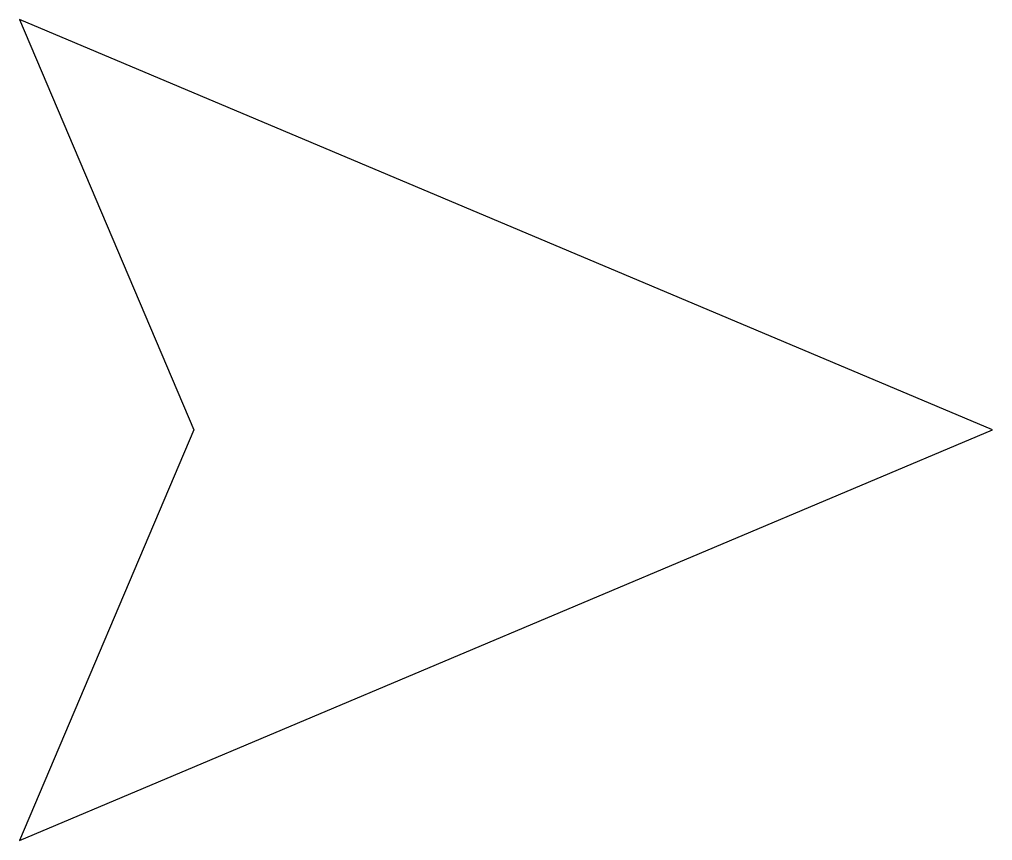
# Model space of a CAD drawing. Header units: centimetres. Extents: x -6.5 to 3.5, y -2.2 to 6.3.
import ezdxf

# ---------------------------------------------------------------- set-up
doc = ezdxf.new("R2010")
doc.units = ezdxf.units.CM
doc.header["$MEASUREMENT"] = 0
doc.layers.add('Camada 1', color=7, linetype='Continuous')

msp = doc.modelspace()

# ---------------------------------------------------------------- linework, layer by layer
at = {"layer": 'Camada 1'}
msp.add_open_spline([(-6.54569, -2.16543), (-6.54569, -2.16543), (-4.75022, 2.06378), (-4.75022, 2.06378), (-4.75022, 2.06378), (-4.75022, 2.06378), (-6.54569, 6.29293), (-6.54569, 6.29293), (-6.54569, 6.29293), (-6.54569, 6.29293), (3.47652, 2.06378), (3.47652, 2.06378), (3.47652, 2.06378), (3.47652, 2.06378), (-6.54569, -2.16543), (-6.54569, -2.16543)], degree=3, knots=[0, 0, 0, 0, 0.2, 0.2, 0.2, 0.2, 0.4, 0.4, 0.4, 0.4, 0.6, 0.6, 0.6, 0.6, 1, 1, 1, 1], dxfattribs=at)

doc.saveas('drawing.dxf')
